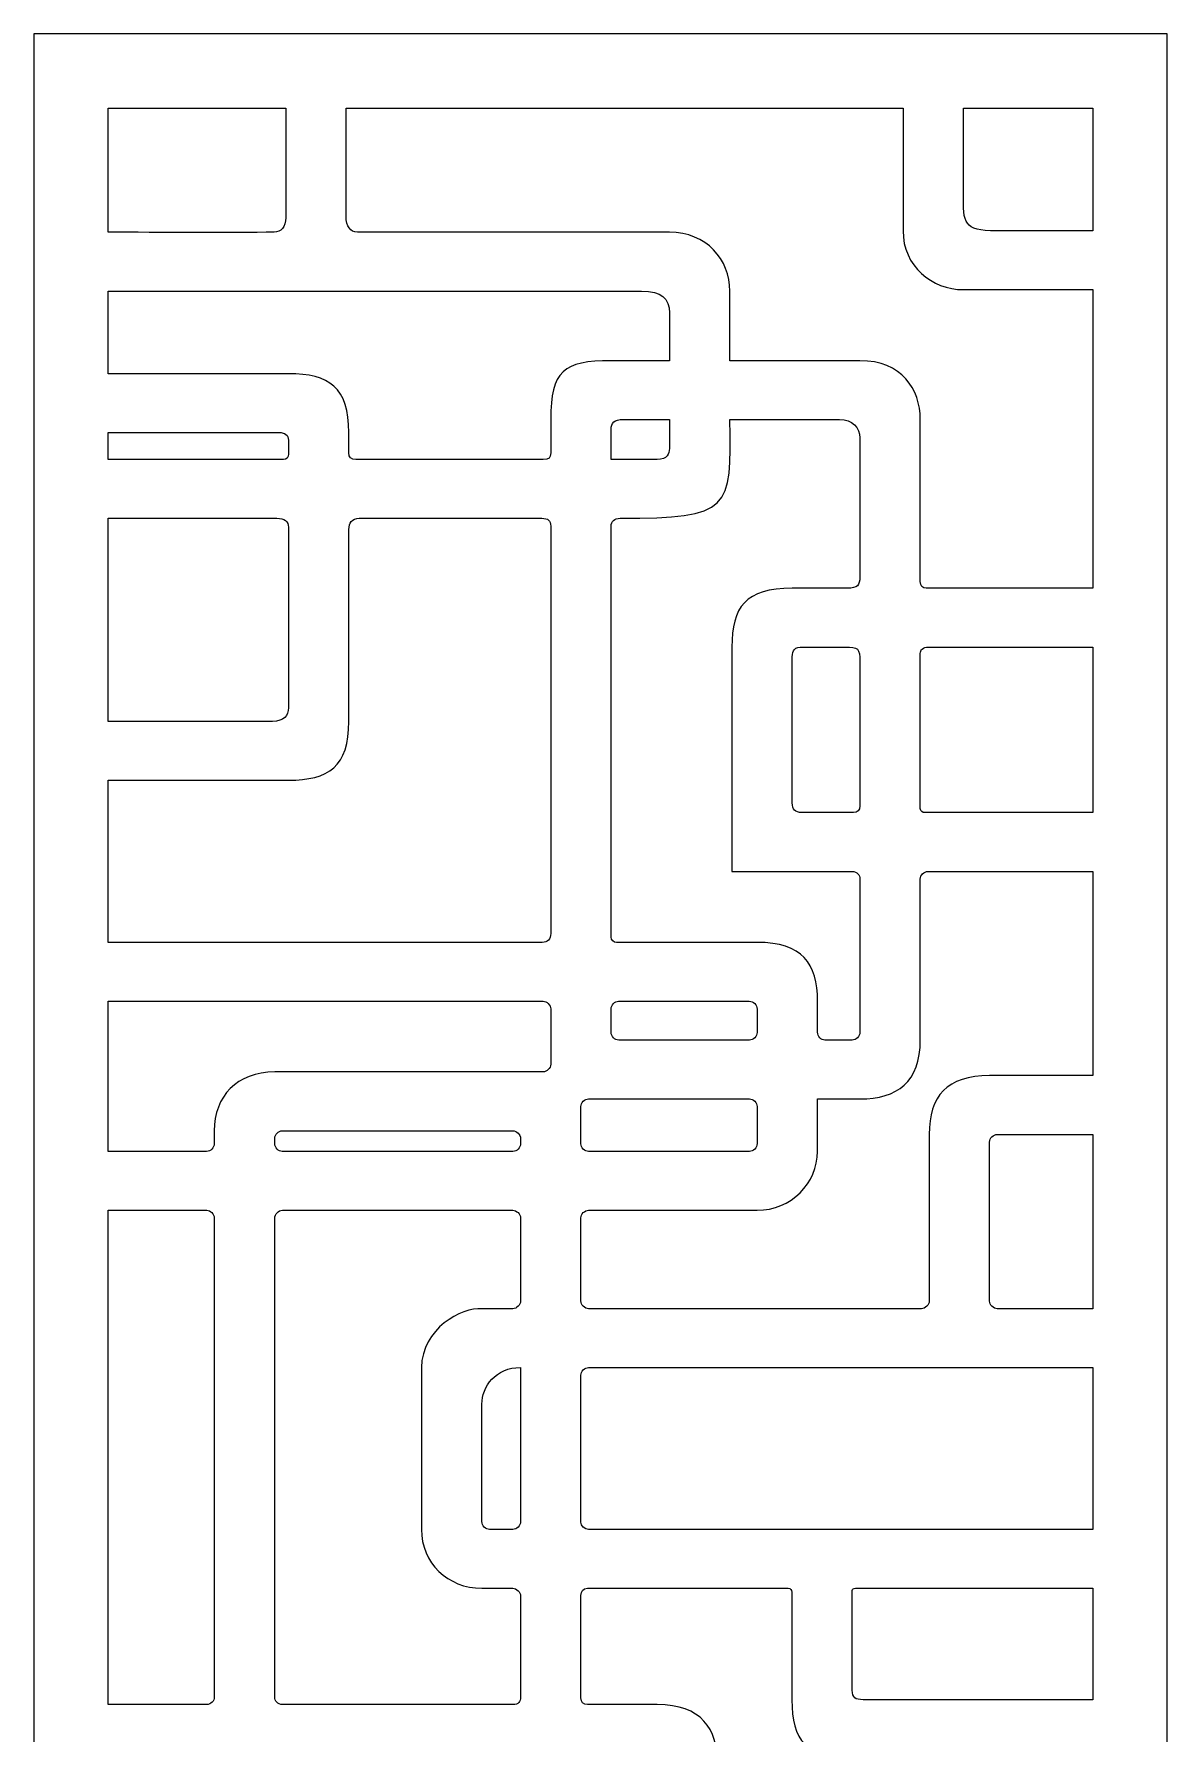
# Model space of a CAD drawing. Header units: centimetres. Extents: x -9.5 to 9.6, y -13.2 to 12.8.
# Drawn here: x -9.51 to -0.5, y -0.71 to 12.79 of the extents above; entities that cross this region are included whole.
import ezdxf

# ---------------------------------------------------------------- set-up
doc = ezdxf.new("R2010")
doc.units = ezdxf.units.CM
doc.header["$MEASUREMENT"] = 0
doc.layers.add('layer 1', color=7, linetype='Continuous')

msp = doc.modelspace()

# ---------------------------------------------------------------- linework, layer by layer
at = {"layer": 'layer 1', "color": 177, "lineweight": 20}
for points, knots in [([(-9.50589, 12.79005), (-9.50589, 12.79005), (-0.50125, 12.79005), (-0.50125, 12.79005), (-0.50125, 12.79005), (-0.50125, 12.79005), (-0.50125, -13.15187), (-0.50125, -13.15187), (-0.50125, -13.15187), (-0.50125, -13.15187), (-9.50589, -13.15187), (-9.50589, -13.15187), (-9.50589, -13.15187), (-9.50589, -13.15187), (-9.50589, 12.79005), (-9.50589, 12.79005)], [0, 0, 0, 0, 0.2, 0.2, 0.2, 0.2, 0.4, 0.4, 0.4, 0.4, 0.6, 0.6, 0.6, 0.6, 1, 1, 1, 1]), ([(-8.9163, 11.21506), (-8.52478, 11.21433), (-7.91917, 11.21162), (-7.59822, 11.21523), (-7.59822, 11.21523), (-7.54335, 11.21585), (-7.5058, 11.25705), (-7.50507, 11.33094), (-7.50507, 11.33094), (-7.5025, 11.59052), (-7.50384, 11.91149), (-7.50463, 12.20046), (-7.50463, 12.20046), (-7.50463, 12.20046), (-8.9163, 12.20046), (-8.9163, 12.20046), (-8.9163, 12.20046), (-8.9163, 12.20046), (-8.9163, 11.21506), (-8.9163, 11.21506)], [0, 0, 0, 0, 0.16666667, 0.16666667, 0.16666667, 0.16666667, 0.33333333, 0.33333333, 0.33333333, 0.33333333, 0.5, 0.5, 0.5, 0.5, 0.66666667, 0.66666667, 0.66666667, 0.66666667, 1, 1, 1, 1]), ([(-7.02504, 12.20046), (-7.02504, 12.20046), (-7.02504, 11.33984), (-7.02504, 11.33984), (-7.02504, 11.33984), (-7.02504, 11.26417), (-6.99281, 11.21523), (-6.93558, 11.21523), (-6.93558, 11.21523), (-6.10896, 11.21523), (-5.28234, 11.21523), (-4.45571, 11.21523), (-4.45571, 11.21523), (-4.15889, 11.21494), (-3.97568, 10.99847), (-3.97568, 10.74798), (-3.97568, 10.74798), (-3.97568, 10.56364), (-3.97568, 10.37929), (-3.97568, 10.19495), (-3.97568, 10.19495), (-3.63121, 10.19495), (-3.28674, 10.19495), (-2.94226, 10.19495), (-2.94226, 10.19495), (-2.60914, 10.19495), (-2.46223, 9.96698), (-2.46223, 9.7277), (-2.46223, 9.7277), (-2.46223, 9.29832), (-2.46223, 8.86894), (-2.46223, 8.43956), (-2.46223, 8.43956), (-2.46223, 8.40311), (-2.44392, 8.3872), (-2.41431, 8.3872), (-2.41431, 8.3872), (-2.41431, 8.3872), (-1.09084, 8.3872), (-1.09084, 8.3872), (-1.09084, 8.3872), (-1.09084, 8.3872), (-1.09084, 10.75934), (-1.09084, 10.75934), (-1.09084, 10.75934), (-1.09084, 10.75934), (-2.11937, 10.75934), (-2.11937, 10.75934), (-2.11937, 10.75934), (-2.37013, 10.75934), (-2.5994, 10.94726), (-2.5994, 11.22659), (-2.5994, 11.22659), (-2.5994, 11.22659), (-2.5994, 12.20046), (-2.5994, 12.20046), (-2.5994, 12.20046), (-2.5994, 12.20046), (-7.02504, 12.20046), (-7.02504, 12.20046)], [0, 0, 0, 0, 0.0625, 0.0625, 0.0625, 0.0625, 0.125, 0.125, 0.125, 0.125, 0.1875, 0.1875, 0.1875, 0.1875, 0.25, 0.25, 0.25, 0.25, 0.3125, 0.3125, 0.3125, 0.3125, 0.375, 0.375, 0.375, 0.375, 0.4375, 0.4375, 0.4375, 0.4375, 0.5, 0.5, 0.5, 0.5, 0.5625, 0.5625, 0.5625, 0.5625, 0.625, 0.625, 0.625, 0.625, 0.6875, 0.6875, 0.6875, 0.6875, 0.75, 0.75, 0.75, 0.75, 0.8125, 0.8125, 0.8125, 0.8125, 0.875, 0.875, 0.875, 0.875, 1, 1, 1, 1]), ([(-1.85819, 11.22659), (-1.85819, 11.22659), (-1.09084, 11.22659), (-1.09084, 11.22659), (-1.09084, 11.22659), (-1.09084, 11.22659), (-1.09084, 12.20046), (-1.09084, 12.20046), (-1.09084, 12.20046), (-1.09084, 12.20046), (-2.11937, 12.20046), (-2.11937, 12.20046), (-2.11937, 12.20046), (-2.11937, 12.20046), (-2.11937, 11.52231), (-2.11937, 11.52231), (-2.11937, 11.52231), (-2.11937, 11.28664), (-2.12267, 11.22659), (-1.85819, 11.22659)], [0, 0, 0, 0, 0.16666667, 0.16666667, 0.16666667, 0.16666667, 0.33333333, 0.33333333, 0.33333333, 0.33333333, 0.5, 0.5, 0.5, 0.5, 0.66666667, 0.66666667, 0.66666667, 0.66666667, 1, 1, 1, 1]), ([(-8.9163, 10.0917), (-8.9163, 10.0917), (-7.48324, 10.0917), (-7.48324, 10.0917), (-7.48324, 10.0917), (-7.16006, 10.0917), (-7.00321, 9.98068), (-7.00321, 9.62446), (-7.00321, 9.62446), (-7.00321, 9.57083), (-7.00321, 9.5172), (-7.00321, 9.46357), (-7.00321, 9.46357), (-7.00321, 9.42464), (-6.98705, 9.40994), (-6.94708, 9.40994), (-6.94708, 9.40994), (-6.45131, 9.40994), (-5.95554, 9.40994), (-5.45977, 9.40994), (-5.45977, 9.40994), (-5.41424, 9.40994), (-5.39931, 9.42227), (-5.39931, 9.46207), (-5.39931, 9.46207), (-5.39931, 9.55062), (-5.39931, 9.63916), (-5.39931, 9.7277), (-5.39931, 9.7277), (-5.39931, 10.11441), (-5.29848, 10.19495), (-4.91929, 10.19495), (-4.91929, 10.19495), (-4.76476, 10.19495), (-4.61024, 10.19495), (-4.45571, 10.19495), (-4.45571, 10.19495), (-4.45571, 10.32168), (-4.45571, 10.44842), (-4.45571, 10.57516), (-4.45571, 10.57516), (-4.45571, 10.68889), (-4.5188, 10.74798), (-4.67651, 10.74798), (-4.67651, 10.74798), (-4.67651, 10.74798), (-8.9163, 10.74798), (-8.9163, 10.74798), (-8.9163, 10.74798), (-8.9163, 10.74798), (-8.9163, 10.0917), (-8.9163, 10.0917)], [0, 0, 0, 0, 0.07142857, 0.07142857, 0.07142857, 0.07142857, 0.14285714, 0.14285714, 0.14285714, 0.14285714, 0.21428571, 0.21428571, 0.21428571, 0.21428571, 0.28571429, 0.28571429, 0.28571429, 0.28571429, 0.35714286, 0.35714286, 0.35714286, 0.35714286, 0.42857143, 0.42857143, 0.42857143, 0.42857143, 0.5, 0.5, 0.5, 0.5, 0.57142857, 0.57142857, 0.57142857, 0.57142857, 0.64285714, 0.64285714, 0.64285714, 0.64285714, 0.71428571, 0.71428571, 0.71428571, 0.71428571, 0.78571429, 0.78571429, 0.78571429, 0.78571429, 0.85714286, 0.85714286, 0.85714286, 0.85714286, 1, 1, 1, 1]), ([(-2.94226, 4.85854), (-2.94226, 5.26469), (-2.94226, 5.67084), (-2.94226, 6.07699), (-2.94226, 6.07699), (-2.94226, 6.10771), (-2.96464, 6.13797), (-3.00296, 6.13797), (-3.00296, 6.13797), (-3.16179, 6.13797), (-3.32063, 6.13797), (-3.47946, 6.13797), (-3.47946, 6.13797), (-3.63947, 6.13797), (-3.79948, 6.13797), (-3.95949, 6.13797), (-3.95949, 6.13797), (-3.95949, 6.29372), (-3.95949, 6.44947), (-3.95949, 6.60522), (-3.95949, 6.60522), (-3.95949, 7.04346), (-3.95949, 7.48171), (-3.95949, 7.91996), (-3.95949, 7.91996), (-3.95949, 8.23651), (-3.85276, 8.3872), (-3.47946, 8.3872), (-3.47946, 8.3872), (-3.33257, 8.3872), (-3.18568, 8.3872), (-3.03879, 8.3872), (-3.03879, 8.3872), (-2.96308, 8.3872), (-2.94226, 8.4109), (-2.94226, 8.47722), (-2.94226, 8.47722), (-2.94226, 8.84517), (-2.94226, 9.21313), (-2.94226, 9.58108), (-2.94226, 9.58108), (-2.94226, 9.6635), (-3.00111, 9.7277), (-3.10373, 9.7277), (-3.10373, 9.7277), (-3.39439, 9.7277), (-3.68503, 9.7277), (-3.97568, 9.7277), (-3.97568, 9.7277), (-3.95965, 9.00789), (-3.96723, 8.94548), (-4.84704, 8.9428), (-4.84704, 8.9428), (-4.89493, 8.94265), (-4.91929, 8.91935), (-4.91929, 8.87944), (-4.91929, 8.87944), (-4.91929, 7.7917), (-4.91929, 6.70397), (-4.91929, 5.61625), (-4.91929, 5.61625), (-4.91929, 5.59035), (-4.89904, 5.57389), (-4.87645, 5.57389), (-4.87645, 5.57389), (-4.50391, 5.57389), (-4.13138, 5.57389), (-3.75885, 5.57389), (-3.75885, 5.57389), (-3.40024, 5.57389), (-3.27882, 5.40703), (-3.27882, 5.10665), (-3.27882, 5.10665), (-3.27882, 5.02456), (-3.27882, 4.94246), (-3.27882, 4.86037), (-3.27882, 4.86037), (-3.27882, 4.82797), (-3.24844, 4.79759), (-3.22098, 4.79759), (-3.22098, 4.79759), (-3.14839, 4.79759), (-3.07581, 4.79759), (-3.00323, 4.79759), (-3.00323, 4.79759), (-2.97264, 4.79759), (-2.94226, 4.82797), (-2.94226, 4.85854)], [0, 0, 0, 0, 0.04347826, 0.04347826, 0.04347826, 0.04347826, 0.08695652, 0.08695652, 0.08695652, 0.08695652, 0.13043478, 0.13043478, 0.13043478, 0.13043478, 0.17391304, 0.17391304, 0.17391304, 0.17391304, 0.2173913, 0.2173913, 0.2173913, 0.2173913, 0.26086957, 0.26086957, 0.26086957, 0.26086957, 0.30434783, 0.30434783, 0.30434783, 0.30434783, 0.34782609, 0.34782609, 0.34782609, 0.34782609, 0.39130435, 0.39130435, 0.39130435, 0.39130435, 0.43478261, 0.43478261, 0.43478261, 0.43478261, 0.47826087, 0.47826087, 0.47826087, 0.47826087, 0.52173913, 0.52173913, 0.52173913, 0.52173913, 0.56521739, 0.56521739, 0.56521739, 0.56521739, 0.60869565, 0.60869565, 0.60869565, 0.60869565, 0.65217391, 0.65217391, 0.65217391, 0.65217391, 0.69565217, 0.69565217, 0.69565217, 0.69565217, 0.73913043, 0.73913043, 0.73913043, 0.73913043, 0.7826087, 0.7826087, 0.7826087, 0.7826087, 0.82608696, 0.82608696, 0.82608696, 0.82608696, 0.86956522, 0.86956522, 0.86956522, 0.86956522, 0.91304348, 0.91304348, 0.91304348, 0.91304348, 1, 1, 1, 1]), ([(-4.91929, 9.40994), (-4.79736, 9.40994), (-4.67543, 9.40994), (-4.5535, 9.40994), (-4.5535, 9.40994), (-4.47277, 9.40994), (-4.45571, 9.45657), (-4.45571, 9.49683), (-4.45571, 9.49683), (-4.45571, 9.57379), (-4.45571, 9.65074), (-4.45571, 9.7277), (-4.45571, 9.7277), (-4.57885, 9.7277), (-4.70199, 9.7277), (-4.82512, 9.7277), (-4.82512, 9.7277), (-4.89225, 9.7277), (-4.91929, 9.70223), (-4.91929, 9.64826), (-4.91929, 9.64826), (-4.91929, 9.56882), (-4.91929, 9.48938), (-4.91929, 9.40994)], [0, 0, 0, 0, 0.14285714, 0.14285714, 0.14285714, 0.14285714, 0.28571429, 0.28571429, 0.28571429, 0.28571429, 0.42857143, 0.42857143, 0.42857143, 0.42857143, 0.57142857, 0.57142857, 0.57142857, 0.57142857, 0.71428571, 0.71428571, 0.71428571, 0.71428571, 1, 1, 1, 1]), ([(-8.9163, 9.40994), (-8.9163, 9.40994), (-7.5221, 9.40994), (-7.5221, 9.40994), (-7.5221, 9.40994), (-7.5, 9.40994), (-7.48324, 9.42675), (-7.48324, 9.4533), (-7.48324, 9.4533), (-7.48324, 9.49025), (-7.48324, 9.52719), (-7.48324, 9.56413), (-7.48324, 9.56413), (-7.48324, 9.60165), (-7.51198, 9.62446), (-7.55757, 9.62446), (-7.55757, 9.62446), (-7.55757, 9.62446), (-8.9163, 9.62446), (-8.9163, 9.62446), (-8.9163, 9.62446), (-8.9163, 9.62446), (-8.9163, 9.40994), (-8.9163, 9.40994)], [0, 0, 0, 0, 0.14285714, 0.14285714, 0.14285714, 0.14285714, 0.28571429, 0.28571429, 0.28571429, 0.28571429, 0.42857143, 0.42857143, 0.42857143, 0.42857143, 0.57142857, 0.57142857, 0.57142857, 0.57142857, 0.71428571, 0.71428571, 0.71428571, 0.71428571, 1, 1, 1, 1]), ([(-8.9163, 5.57389), (-8.9163, 5.57389), (-5.46704, 5.57389), (-5.46704, 5.57389), (-5.46704, 5.57389), (-5.42284, 5.57389), (-5.39931, 5.60024), (-5.39931, 5.64523), (-5.39931, 5.64523), (-5.39931, 6.72346), (-5.39931, 7.80169), (-5.39931, 8.87992), (-5.39931, 8.87992), (-5.39931, 8.92594), (-5.41906, 8.9427), (-5.47065, 8.9427), (-5.47065, 8.9427), (-5.95418, 8.9427), (-6.4377, 8.9427), (-6.92123, 8.9427), (-6.92123, 8.9427), (-6.9788, 8.9427), (-7.00321, 8.90655), (-7.00321, 8.85448), (-7.00321, 8.85448), (-7.00321, 8.34616), (-7.00321, 7.83785), (-7.00321, 7.32954), (-7.00321, 7.32954), (-7.00321, 6.96895), (-7.16451, 6.86229), (-7.48324, 6.86229), (-7.48324, 6.86229), (-7.48324, 6.86229), (-8.9163, 6.86229), (-8.9163, 6.86229), (-8.9163, 6.86229), (-8.9163, 6.86229), (-8.9163, 5.57389), (-8.9163, 5.57389)], [0, 0, 0, 0, 0.09090909, 0.09090909, 0.09090909, 0.09090909, 0.18181818, 0.18181818, 0.18181818, 0.18181818, 0.27272727, 0.27272727, 0.27272727, 0.27272727, 0.36363636, 0.36363636, 0.36363636, 0.36363636, 0.45454545, 0.45454545, 0.45454545, 0.45454545, 0.54545455, 0.54545455, 0.54545455, 0.54545455, 0.63636364, 0.63636364, 0.63636364, 0.63636364, 0.72727273, 0.72727273, 0.72727273, 0.72727273, 0.81818182, 0.81818182, 0.81818182, 0.81818182, 1, 1, 1, 1]), ([(-8.9163, 7.32954), (-8.9163, 7.32954), (-7.60944, 7.32954), (-7.60944, 7.32954), (-7.60944, 7.32954), (-7.51948, 7.32954), (-7.48324, 7.37752), (-7.48324, 7.43793), (-7.48324, 7.43793), (-7.48324, 7.91566), (-7.48324, 8.3934), (-7.48324, 8.87113), (-7.48324, 8.87113), (-7.48324, 8.91702), (-7.51434, 8.9427), (-7.57514, 8.9427), (-7.57514, 8.9427), (-7.57514, 8.9427), (-8.9163, 8.9427), (-8.9163, 8.9427), (-8.9163, 8.9427), (-8.9163, 8.9427), (-8.9163, 7.32954), (-8.9163, 7.32954)], [0, 0, 0, 0, 0.14285714, 0.14285714, 0.14285714, 0.14285714, 0.28571429, 0.28571429, 0.28571429, 0.28571429, 0.42857143, 0.42857143, 0.42857143, 0.42857143, 0.57142857, 0.57142857, 0.57142857, 0.57142857, 0.71428571, 0.71428571, 0.71428571, 0.71428571, 1, 1, 1, 1]), ([(-3.40392, 6.60522), (-3.26686, 6.60522), (-3.12981, 6.60522), (-2.99275, 6.60522), (-2.99275, 6.60522), (-2.96238, 6.60522), (-2.94226, 6.62383), (-2.94226, 6.65799), (-2.94226, 6.65799), (-2.94226, 7.03961), (-2.94226, 7.42124), (-2.94226, 7.80286), (-2.94226, 7.80286), (-2.94226, 7.91164), (-2.95507, 7.92032), (-3.05977, 7.91996), (-3.05977, 7.91996), (-3.17125, 7.91956), (-3.28274, 7.9199), (-3.39421, 7.91991), (-3.39421, 7.91991), (-3.46172, 7.91991), (-3.47946, 7.89751), (-3.47946, 7.84224), (-3.47946, 7.84224), (-3.47946, 7.45567), (-3.47946, 7.0691), (-3.47946, 6.68253), (-3.47946, 6.68253), (-3.47946, 6.62943), (-3.45931, 6.60522), (-3.40392, 6.60522)], [0, 0, 0, 0, 0.11111111, 0.11111111, 0.11111111, 0.11111111, 0.22222222, 0.22222222, 0.22222222, 0.22222222, 0.33333333, 0.33333333, 0.33333333, 0.33333333, 0.44444444, 0.44444444, 0.44444444, 0.44444444, 0.55555556, 0.55555556, 0.55555556, 0.55555556, 0.66666667, 0.66666667, 0.66666667, 0.66666667, 0.77777778, 0.77777778, 0.77777778, 0.77777778, 1, 1, 1, 1]), ([(-1.09084, 7.91996), (-1.09084, 7.91996), (-2.39429, 7.91996), (-2.39429, 7.91996), (-2.39429, 7.91996), (-2.44404, 7.91996), (-2.46223, 7.89527), (-2.46223, 7.8686), (-2.46223, 7.8686), (-2.46223, 7.45804), (-2.46223, 7.04748), (-2.46223, 6.63691), (-2.46223, 6.63691), (-2.46223, 6.61387), (-2.44221, 6.60522), (-2.42603, 6.60522), (-2.42603, 6.60522), (-2.42603, 6.60522), (-1.09084, 6.60522), (-1.09084, 6.60522), (-1.09084, 6.60522), (-1.09084, 6.60522), (-1.09084, 7.91996), (-1.09084, 7.91996)], [0, 0, 0, 0, 0.14285714, 0.14285714, 0.14285714, 0.14285714, 0.28571429, 0.28571429, 0.28571429, 0.28571429, 0.42857143, 0.42857143, 0.42857143, 0.42857143, 0.57142857, 0.57142857, 0.57142857, 0.57142857, 0.71428571, 0.71428571, 0.71428571, 0.71428571, 1, 1, 1, 1]), ([(-1.09084, 6.13797), (-1.09084, 6.13797), (-2.40138, 6.13797), (-2.40138, 6.13797), (-2.40138, 6.13797), (-2.43186, 6.13797), (-2.46223, 6.1076), (-2.46223, 6.07735), (-2.46223, 6.07735), (-2.46223, 5.65077), (-2.46223, 5.22418), (-2.46223, 4.79759), (-2.46223, 4.79759), (-2.46223, 4.46641), (-2.64407, 4.33035), (-2.94226, 4.33035), (-2.94226, 4.33035), (-3.05445, 4.33035), (-3.16663, 4.33035), (-3.27882, 4.33035), (-3.27882, 4.33035), (-3.27882, 4.19124), (-3.27882, 4.05213), (-3.27882, 3.91301), (-3.27882, 3.91301), (-3.27882, 3.66122), (-3.48726, 3.44577), (-3.75885, 3.44577), (-3.75885, 3.44577), (-4.20543, 3.44577), (-4.65201, 3.44577), (-5.09858, 3.44577), (-5.09858, 3.44577), (-5.12878, 3.44577), (-5.15916, 3.41539), (-5.15916, 3.38467), (-5.15916, 3.38467), (-5.15916, 3.16502), (-5.15916, 2.94536), (-5.15916, 2.7257), (-5.15916, 2.7257), (-5.15916, 2.69412), (-5.12878, 2.66375), (-5.09967, 2.66375), (-5.09967, 2.66375), (-4.21722, 2.66375), (-3.33477, 2.66375), (-2.45232, 2.66375), (-2.45232, 2.66375), (-2.42184, 2.66375), (-2.39147, 2.69412), (-2.39147, 2.72359), (-2.39147, 2.72359), (-2.39147, 3.16524), (-2.39147, 3.6069), (-2.39147, 4.04855), (-2.39147, 4.04855), (-2.39147, 4.35318), (-2.25087, 4.5158), (-1.91144, 4.5158), (-1.91144, 4.5158), (-1.91144, 4.5158), (-1.09084, 4.5158), (-1.09084, 4.5158), (-1.09084, 4.5158), (-1.09084, 4.5158), (-1.09084, 6.13797), (-1.09084, 6.13797)], [0, 0, 0, 0, 0.05555556, 0.05555556, 0.05555556, 0.05555556, 0.11111111, 0.11111111, 0.11111111, 0.11111111, 0.16666667, 0.16666667, 0.16666667, 0.16666667, 0.22222222, 0.22222222, 0.22222222, 0.22222222, 0.27777778, 0.27777778, 0.27777778, 0.27777778, 0.33333333, 0.33333333, 0.33333333, 0.33333333, 0.38888889, 0.38888889, 0.38888889, 0.38888889, 0.44444444, 0.44444444, 0.44444444, 0.44444444, 0.5, 0.5, 0.5, 0.5, 0.55555556, 0.55555556, 0.55555556, 0.55555556, 0.61111111, 0.61111111, 0.61111111, 0.61111111, 0.66666667, 0.66666667, 0.66666667, 0.66666667, 0.72222222, 0.72222222, 0.72222222, 0.72222222, 0.77777778, 0.77777778, 0.77777778, 0.77777778, 0.83333333, 0.83333333, 0.83333333, 0.83333333, 0.88888889, 0.88888889, 0.88888889, 0.88888889, 1, 1, 1, 1]), ([(-8.9163, 3.91268), (-8.67036, 3.91225), (-8.30648, 3.91168), (-8.13379, 3.91281), (-8.13379, 3.91281), (-8.10336, 3.91301), (-8.07298, 3.94339), (-8.07298, 3.97454), (-8.07298, 3.97454), (-8.07298, 4.00871), (-8.07298, 4.04289), (-8.07298, 4.07707), (-8.07298, 4.07707), (-8.07298, 4.34926), (-7.89416, 4.54432), (-7.59295, 4.54432), (-7.59295, 4.54432), (-6.9417, 4.54432), (-6.29044, 4.54432), (-5.63919, 4.54432), (-5.63919, 4.54432), (-5.57939, 4.54432), (-5.51958, 4.54432), (-5.45977, 4.54432), (-5.45977, 4.54432), (-5.42969, 4.54432), (-5.39931, 4.5747), (-5.39931, 4.6053), (-5.39931, 4.6053), (-5.39931, 4.6694), (-5.39931, 4.7335), (-5.39931, 4.79759), (-5.39931, 4.79759), (-5.39931, 4.8803), (-5.39931, 4.96301), (-5.39931, 5.04572), (-5.39931, 5.04572), (-5.39931, 5.07627), (-5.42969, 5.10665), (-5.45985, 5.10665), (-5.45985, 5.10665), (-5.45985, 5.10665), (-8.9163, 5.10665), (-8.9163, 5.10665), (-8.9163, 5.10665), (-8.9163, 5.10665), (-8.9163, 3.91268), (-8.9163, 3.91268)], [0, 0, 0, 0, 0.07692308, 0.07692308, 0.07692308, 0.07692308, 0.15384615, 0.15384615, 0.15384615, 0.15384615, 0.23076923, 0.23076923, 0.23076923, 0.23076923, 0.30769231, 0.30769231, 0.30769231, 0.30769231, 0.38461538, 0.38461538, 0.38461538, 0.38461538, 0.46153846, 0.46153846, 0.46153846, 0.46153846, 0.53846154, 0.53846154, 0.53846154, 0.53846154, 0.61538462, 0.61538462, 0.61538462, 0.61538462, 0.69230769, 0.69230769, 0.69230769, 0.69230769, 0.76923077, 0.76923077, 0.76923077, 0.76923077, 0.84615385, 0.84615385, 0.84615385, 0.84615385, 1, 1, 1, 1]), ([(-4.85914, 4.79759), (-4.51257, 4.79759), (-4.16601, 4.79759), (-3.81944, 4.79759), (-3.81944, 4.79759), (-3.78923, 4.79759), (-3.75885, 4.82797), (-3.75885, 4.85796), (-3.75885, 4.85796), (-3.75885, 4.92013), (-3.75885, 4.9823), (-3.75885, 5.04447), (-3.75885, 5.04447), (-3.75885, 5.07627), (-3.78923, 5.10665), (-3.82231, 5.10665), (-3.82231, 5.10665), (-4.16797, 5.10665), (-4.51363, 5.10665), (-4.8593, 5.10665), (-4.8593, 5.10665), (-4.88891, 5.10665), (-4.91929, 5.07627), (-4.91929, 5.04629), (-4.91929, 5.04629), (-4.91929, 4.98411), (-4.91929, 4.92194), (-4.91929, 4.85977), (-4.91929, 4.85977), (-4.91929, 4.82797), (-4.88891, 4.79759), (-4.85914, 4.79759)], [0, 0, 0, 0, 0.11111111, 0.11111111, 0.11111111, 0.11111111, 0.22222222, 0.22222222, 0.22222222, 0.22222222, 0.33333333, 0.33333333, 0.33333333, 0.33333333, 0.44444444, 0.44444444, 0.44444444, 0.44444444, 0.55555556, 0.55555556, 0.55555556, 0.55555556, 0.66666667, 0.66666667, 0.66666667, 0.66666667, 0.77777778, 0.77777778, 0.77777778, 0.77777778, 1, 1, 1, 1]), ([(-3.82018, 4.33035), (-4.18655, 4.33035), (-4.55292, 4.33035), (-4.91929, 4.33035), (-4.91929, 4.33035), (-4.97926, 4.33035), (-5.03923, 4.33035), (-5.09919, 4.33035), (-5.09919, 4.33035), (-5.12878, 4.33035), (-5.15916, 4.29997), (-5.15916, 4.27099), (-5.15916, 4.27099), (-5.15916, 4.20635), (-5.15916, 4.14171), (-5.15916, 4.07707), (-5.15916, 4.07707), (-5.15916, 4.04289), (-5.15916, 4.00871), (-5.15916, 3.97454), (-5.15916, 3.97454), (-5.15916, 3.94339), (-5.12878, 3.91301), (-5.09855, 3.91301), (-5.09855, 3.91301), (-4.67229, 3.91301), (-4.24603, 3.91301), (-3.81977, 3.91301), (-3.81977, 3.91301), (-3.78923, 3.91301), (-3.75885, 3.94339), (-3.75885, 3.97496), (-3.75885, 3.97496), (-3.75885, 4.07306), (-3.75885, 4.17117), (-3.75885, 4.26927), (-3.75885, 4.26927), (-3.75885, 4.29997), (-3.78923, 4.33035), (-3.82018, 4.33035)], [0, 0, 0, 0, 0.09090909, 0.09090909, 0.09090909, 0.09090909, 0.18181818, 0.18181818, 0.18181818, 0.18181818, 0.27272727, 0.27272727, 0.27272727, 0.27272727, 0.36363636, 0.36363636, 0.36363636, 0.36363636, 0.45454545, 0.45454545, 0.45454545, 0.45454545, 0.54545455, 0.54545455, 0.54545455, 0.54545455, 0.63636364, 0.63636364, 0.63636364, 0.63636364, 0.72727273, 0.72727273, 0.72727273, 0.72727273, 0.81818182, 0.81818182, 0.81818182, 0.81818182, 1, 1, 1, 1]), ([(-5.63919, 3.97404), (-5.63919, 3.98799), (-5.63919, 4.00194), (-5.63919, 4.0159), (-5.63919, 4.0159), (-5.63919, 4.04669), (-5.66957, 4.07707), (-5.70025, 4.07707), (-5.70025, 4.07707), (-6.31083, 4.07707), (-6.92141, 4.07707), (-7.53199, 4.07707), (-7.53199, 4.07707), (-7.56258, 4.07707), (-7.59295, 4.04669), (-7.59295, 4.01683), (-7.59295, 4.01683), (-7.59295, 4.00223), (-7.59295, 3.98763), (-7.59295, 3.97303), (-7.59295, 3.97303), (-7.59295, 3.94339), (-7.56258, 3.91301), (-7.53218, 3.91301), (-7.53218, 3.91301), (-6.92153, 3.91301), (-6.31089, 3.91301), (-5.70025, 3.91301), (-5.70025, 3.91301), (-5.66536, 3.91301), (-5.63919, 3.94387), (-5.63919, 3.97404)], [0, 0, 0, 0, 0.11111111, 0.11111111, 0.11111111, 0.11111111, 0.22222222, 0.22222222, 0.22222222, 0.22222222, 0.33333333, 0.33333333, 0.33333333, 0.33333333, 0.44444444, 0.44444444, 0.44444444, 0.44444444, 0.55555556, 0.55555556, 0.55555556, 0.55555556, 0.66666667, 0.66666667, 0.66666667, 0.66666667, 0.77777778, 0.77777778, 0.77777778, 0.77777778, 1, 1, 1, 1]), ([(-1.09084, 4.04855), (-1.09084, 4.04855), (-1.85074, 4.04855), (-1.85074, 4.04855), (-1.85074, 4.04855), (-1.88106, 4.04855), (-1.91144, 4.01817), (-1.91144, 3.9877), (-1.91144, 3.9877), (-1.91144, 3.56656), (-1.91144, 3.14541), (-1.91144, 2.72427), (-1.91144, 2.72427), (-1.91144, 2.69412), (-1.88106, 2.66375), (-1.85069, 2.66375), (-1.85069, 2.66375), (-1.85069, 2.66375), (-1.09084, 2.66375), (-1.09084, 2.66375), (-1.09084, 2.66375), (-1.09084, 2.66375), (-1.09084, 4.04855), (-1.09084, 4.04855)], [0, 0, 0, 0, 0.14285714, 0.14285714, 0.14285714, 0.14285714, 0.28571429, 0.28571429, 0.28571429, 0.28571429, 0.42857143, 0.42857143, 0.42857143, 0.42857143, 0.57142857, 0.57142857, 0.57142857, 0.57142857, 0.71428571, 0.71428571, 0.71428571, 0.71428571, 1, 1, 1, 1]), ([(-8.9163, -0.48116), (-8.9163, -0.48116), (-8.13349, -0.48116), (-8.13349, -0.48116), (-8.13349, -0.48116), (-8.09915, -0.48116), (-8.07298, -0.45079), (-8.07298, -0.42075), (-8.07298, -0.42075), (-8.07298, 0.84785), (-8.07298, 2.11645), (-8.07298, 3.38505), (-8.07298, 3.38505), (-8.07298, 3.41539), (-8.10336, 3.44577), (-8.13267, 3.44577), (-8.13267, 3.44577), (-8.13267, 3.44577), (-8.9163, 3.44577), (-8.9163, 3.44577), (-8.9163, 3.44577), (-8.9163, 3.44577), (-8.9163, -0.48116), (-8.9163, -0.48116)], [0, 0, 0, 0, 0.14285714, 0.14285714, 0.14285714, 0.14285714, 0.28571429, 0.28571429, 0.28571429, 0.28571429, 0.42857143, 0.42857143, 0.42857143, 0.42857143, 0.57142857, 0.57142857, 0.57142857, 0.57142857, 0.71428571, 0.71428571, 0.71428571, 0.71428571, 1, 1, 1, 1]), ([(-5.63919, -0.42056), (-5.63919, -0.15348), (-5.63919, 0.11361), (-5.63919, 0.3807), (-5.63919, 0.3807), (-5.63919, 0.41264), (-5.66957, 0.44302), (-5.70161, 0.44302), (-5.70161, 0.44302), (-5.78325, 0.44302), (-5.86488, 0.44302), (-5.94651, 0.44302), (-5.94651, 0.44302), (-6.21812, 0.44302), (-6.42653, 0.64563), (-6.42653, 0.91027), (-6.42653, 0.91027), (-6.42653, 1.33901), (-6.42653, 1.76776), (-6.42653, 2.1965), (-6.42653, 2.1965), (-6.42324, 2.50392), (-6.1076, 2.67695), (-5.94651, 2.66375), (-5.94651, 2.66375), (-5.86427, 2.66375), (-5.78202, 2.66375), (-5.69978, 2.66375), (-5.69978, 2.66375), (-5.66957, 2.66375), (-5.63919, 2.69412), (-5.63919, 2.72484), (-5.63919, 2.72484), (-5.63919, 2.94499), (-5.63919, 3.16514), (-5.63919, 3.38529), (-5.63919, 3.38529), (-5.63919, 3.41539), (-5.66957, 3.44577), (-5.70077, 3.44577), (-5.70077, 3.44577), (-6.31109, 3.44577), (-6.92141, 3.44577), (-7.53173, 3.44577), (-7.53173, 3.44577), (-7.56258, 3.44577), (-7.59295, 3.41539), (-7.59295, 3.38216), (-7.59295, 3.38216), (-7.59295, 2.11451), (-7.59295, 0.84686), (-7.59295, -0.4208), (-7.59295, -0.4208), (-7.59295, -0.45079), (-7.56725, -0.48116), (-7.5319, -0.48116), (-7.5319, -0.48116), (-6.92071, -0.48116), (-6.30952, -0.48116), (-5.69834, -0.48116), (-5.69834, -0.48116), (-5.65779, -0.48116), (-5.63919, -0.45931), (-5.63919, -0.42056)], [0, 0, 0, 0, 0.05882353, 0.05882353, 0.05882353, 0.05882353, 0.11764706, 0.11764706, 0.11764706, 0.11764706, 0.17647059, 0.17647059, 0.17647059, 0.17647059, 0.23529412, 0.23529412, 0.23529412, 0.23529412, 0.29411765, 0.29411765, 0.29411765, 0.29411765, 0.35294118, 0.35294118, 0.35294118, 0.35294118, 0.41176471, 0.41176471, 0.41176471, 0.41176471, 0.47058824, 0.47058824, 0.47058824, 0.47058824, 0.52941176, 0.52941176, 0.52941176, 0.52941176, 0.58823529, 0.58823529, 0.58823529, 0.58823529, 0.64705882, 0.64705882, 0.64705882, 0.64705882, 0.70588235, 0.70588235, 0.70588235, 0.70588235, 0.76470588, 0.76470588, 0.76470588, 0.76470588, 0.82352941, 0.82352941, 0.82352941, 0.82352941, 0.88235294, 0.88235294, 0.88235294, 0.88235294, 1, 1, 1, 1]), ([(-5.88483, 0.91027), (-5.82316, 0.91027), (-5.76148, 0.91027), (-5.69981, 0.91027), (-5.69981, 0.91027), (-5.66957, 0.91027), (-5.63919, 0.94064), (-5.63919, 0.97056), (-5.63919, 0.97056), (-5.63919, 1.37921), (-5.63919, 1.78785), (-5.63919, 2.1965), (-5.63919, 2.1965), (-5.83694, 2.1989), (-5.94563, 2.04291), (-5.94651, 1.90509), (-5.94651, 1.90509), (-5.94849, 1.59414), (-5.94673, 1.28332), (-5.94653, 0.97244), (-5.94653, 0.97244), (-5.94651, 0.94064), (-5.91613, 0.91027), (-5.88483, 0.91027)], [0, 0, 0, 0, 0.14285714, 0.14285714, 0.14285714, 0.14285714, 0.28571429, 0.28571429, 0.28571429, 0.28571429, 0.42857143, 0.42857143, 0.42857143, 0.42857143, 0.57142857, 0.57142857, 0.57142857, 0.57142857, 0.71428571, 0.71428571, 0.71428571, 0.71428571, 1, 1, 1, 1]), ([(-1.09084, 2.1965), (-1.09084, 2.1965), (-5.09899, 2.1965), (-5.09899, 2.1965), (-5.09899, 2.1965), (-5.12878, 2.1965), (-5.15916, 2.16612), (-5.15916, 2.1359), (-5.15916, 2.1359), (-5.15916, 1.7465), (-5.15916, 1.35711), (-5.15916, 0.96772), (-5.15916, 0.96772), (-5.15916, 0.94064), (-5.12878, 0.91027), (-5.09995, 0.91027), (-5.09995, 0.91027), (-5.09995, 0.91027), (-1.09084, 0.91027), (-1.09084, 0.91027), (-1.09084, 0.91027), (-1.09084, 0.91027), (-1.09084, 2.1965), (-1.09084, 2.1965)], [0, 0, 0, 0, 0.14285714, 0.14285714, 0.14285714, 0.14285714, 0.28571429, 0.28571429, 0.28571429, 0.28571429, 0.42857143, 0.42857143, 0.42857143, 0.42857143, 0.57142857, 0.57142857, 0.57142857, 0.57142857, 0.71428571, 0.71428571, 0.71428571, 0.71428571, 1, 1, 1, 1]), ([(-1.09084, -0.90946), (-1.09084, -0.90946), (-2.97314, -0.90946), (-2.97314, -0.90946), (-2.97314, -0.90946), (-3.37809, -0.90946), (-3.48242, -0.76374), (-3.48242, -0.44222), (-3.48242, -0.44222), (-3.48242, -0.15762), (-3.48242, 0.12697), (-3.48242, 0.41157), (-3.48242, 0.41157), (-3.48242, 0.42917), (-3.49403, 0.44302), (-3.51266, 0.44302), (-3.51266, 0.44302), (-4.04403, 0.44302), (-4.5754, 0.44302), (-5.10677, 0.44302), (-5.10677, 0.44302), (-5.14111, 0.44302), (-5.15916, 0.41781), (-5.15916, 0.38526), (-5.15916, 0.38526), (-5.15916, 0.1145), (-5.15916, -0.15625), (-5.15916, -0.42701), (-5.15916, -0.42701), (-5.15916, -0.46278), (-5.1398, -0.48116), (-5.10711, -0.48116), (-5.10711, -0.48116), (-4.92258, -0.48116), (-4.73804, -0.48116), (-4.55351, -0.48116), (-4.55351, -0.48116), (-4.20232, -0.48116), (-4.07348, -0.67309), (-4.07348, -0.94841), (-4.07348, -0.94841), (-4.07348, -1.13275), (-4.07348, -1.3171), (-4.07348, -1.50144), (-4.07348, -1.50144), (-3.72901, -1.50144), (-3.38453, -1.50144), (-3.04006, -1.50144), (-3.04006, -1.50144), (-2.6742, -1.50144), (-2.56003, -1.73458), (-2.56003, -1.96869), (-2.56003, -1.96869), (-2.56003, -2.37251), (-2.56003, -2.77632), (-2.56003, -3.18014), (-2.56003, -3.18014), (-2.56003, -3.26301), (-2.51144, -3.30919), (-2.42969, -3.30919), (-2.42969, -3.30919), (-2.42969, -3.30919), (-1.09084, -3.30919), (-1.09084, -3.30919), (-1.09084, -3.30919), (-1.09084, -3.30919), (-1.09084, -0.90946), (-1.09084, -0.90946)], [0, 0, 0, 0, 0.05555556, 0.05555556, 0.05555556, 0.05555556, 0.11111111, 0.11111111, 0.11111111, 0.11111111, 0.16666667, 0.16666667, 0.16666667, 0.16666667, 0.22222222, 0.22222222, 0.22222222, 0.22222222, 0.27777778, 0.27777778, 0.27777778, 0.27777778, 0.33333333, 0.33333333, 0.33333333, 0.33333333, 0.38888889, 0.38888889, 0.38888889, 0.38888889, 0.44444444, 0.44444444, 0.44444444, 0.44444444, 0.5, 0.5, 0.5, 0.5, 0.55555556, 0.55555556, 0.55555556, 0.55555556, 0.61111111, 0.61111111, 0.61111111, 0.61111111, 0.66666667, 0.66666667, 0.66666667, 0.66666667, 0.72222222, 0.72222222, 0.72222222, 0.72222222, 0.77777778, 0.77777778, 0.77777778, 0.77777778, 0.83333333, 0.83333333, 0.83333333, 0.83333333, 0.88888889, 0.88888889, 0.88888889, 0.88888889, 1, 1, 1, 1]), ([(-1.09084, 0.44302), (-1.09084, 0.44302), (-2.97814, 0.44302), (-2.97814, 0.44302), (-2.97814, 0.44302), (-2.99408, 0.44302), (-3.0024, 0.43653), (-3.0024, 0.42399), (-3.0024, 0.42399), (-3.0024, 0.16007), (-3.0024, -0.10386), (-3.0024, -0.36778), (-3.0024, -0.36778), (-3.0024, -0.42748), (-2.97785, -0.44222), (-2.91553, -0.44222), (-2.91553, -0.44222), (-2.91553, -0.44222), (-1.09084, -0.44222), (-1.09084, -0.44222), (-1.09084, -0.44222), (-1.09084, -0.44222), (-1.09084, 0.44302), (-1.09084, 0.44302)], [0, 0, 0, 0, 0.14285714, 0.14285714, 0.14285714, 0.14285714, 0.28571429, 0.28571429, 0.28571429, 0.28571429, 0.42857143, 0.42857143, 0.42857143, 0.42857143, 0.57142857, 0.57142857, 0.57142857, 0.57142857, 0.71428571, 0.71428571, 0.71428571, 0.71428571, 1, 1, 1, 1])]:
    msp.add_open_spline(points, degree=3, knots=knots, dxfattribs=at)

doc.saveas('drawing.dxf')
